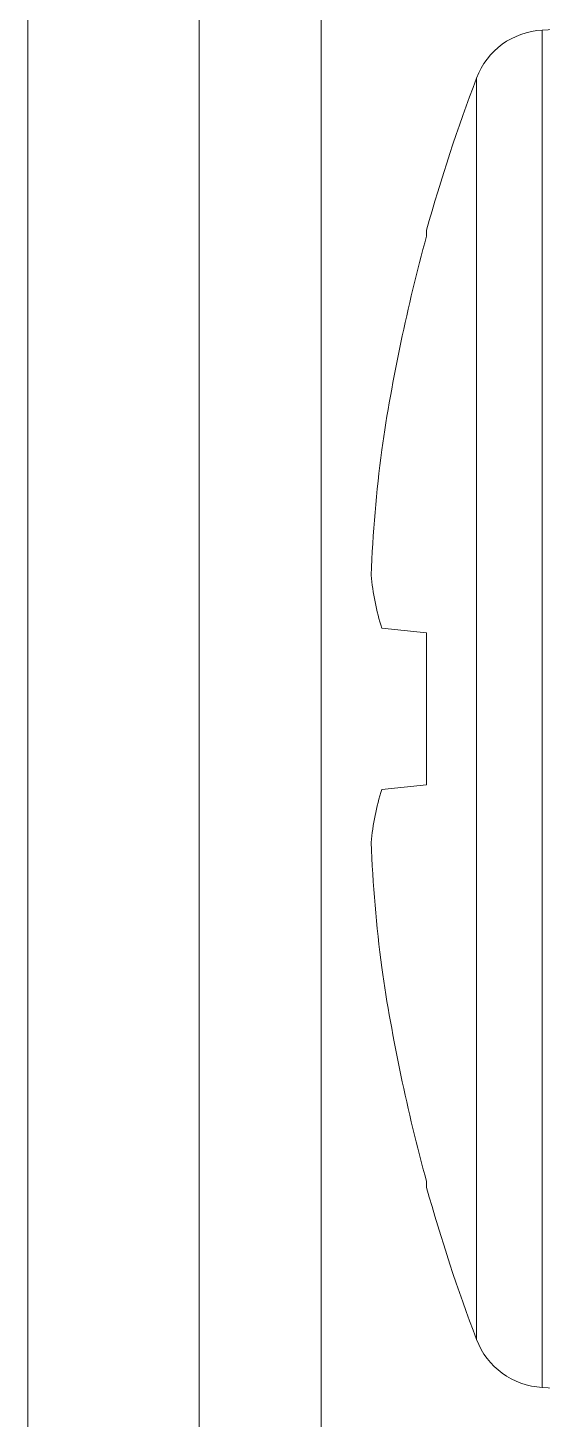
# Model space of a CAD drawing. Header units: millimetres. Extents: x 3069 to 3669, y 1489 to 1908.
# Drawn here: x 3319.23 to 3322.75, y 1591.06 to 1600.56 of the extents above; entities that cross this region are included whole.
import ezdxf

# ---------------------------------------------------------------- set-up
doc = ezdxf.new("R2010")
doc.units = ezdxf.units.MM
doc.layers.add('Detalles-Accesorios', color=1, linetype='Continuous', lineweight=13)

# ---------------------------------------------------------------- blocks, each defined once
blk = doc.blocks.new('*U41')
for p, q in [((2.14007843218701, 4.635871363334672), (0.2138346663086855, 4.736821521462161)), ((2.14007843218701, -3e-16), (2.14007843218701, 4.635871363334672)), ((2.588469872912128, 4.308733589632083), (2.588469872912127, -4.308733589632083)), ((2.930090123374839, 3.227799548321513), (2.930090123374839, 3.269154196425574)), ((2.930090123374839, 0.5183427783448448), (3.236232519147051, 0.5505196407349326)), ((2.930090123374839, -0.5183427783448455), (2.930090123374839, 0.5183427783448448)), ((2.14007843218701, -4.635871363334672), (2.14007843218701, -3e-16)), ((3.236232519147051, -0.5505196407349336), (2.930090123374839, -0.5183427783448455)), ((2.930090123374838, -3.269154196425575), (2.930090123374838, -3.227799548321514)), ((0.2138346663086844, -4.736821521462161), (2.14007843218701, -4.635871363334672))]:
    blk.add_line(p, q)
for centre, radius, start, end in [((2.113491766415564, 4.128567559679368), 0.5080000000000006, 20.77245721910614, 87.0000000000074), ((-8.770797589095537, 1.1e-15), 12.1489975890956, 15.61002793026236, 20.77245721910614), ((-8.821521496829973, 0.0011424405214495), 12.186537316377, 8.337012336959585, 15.35342128798), ((-7.017380764992367, 0.4602420693266831), 10.33669034014669, 2.510615779436727, 7.269067944302327), ((1.320176326084492, 1.125815815965097), 2.000559177882082, 343.2876071180043, 353.8944488077803), ((1.320176326083355, -1.125815815965325), 2.000559177883216, 6.105551192219599, 16.71239288199559), ((-7.017380764988047, -0.4602420693270225), 10.33669034014216, 352.7309320556975, 357.4893842205697), ((-8.821521496833382, -0.0011424405207652), 12.18653731638063, 344.6465787120199, 351.6629876630403), ((-8.770797589095537, 1.1e-15), 12.1489975890956, 339.2275427808937, 344.3899720697376), ((2.113491766415563, -4.128567559679368), 0.5080000000000029, 272.9999999999926, 339.2275427808937)]:
    blk.add_arc(centre, radius, start, end)
blk = doc.blocks.new('*U40')
for p, q in [((6.733962427388178, 7.325000000001864), (6.733962427388178, -7.324999999999818)), ((4.729999999999563, -6.734999999997626), (4.729999999999563, 6.734999999999672)), ((5.563962427395381, 6.354999999999563), (5.563962427395381, -6.354999999997744))]:
    blk.add_line(p, q)

msp = doc.modelspace()

# ---------------------------------------------------------------- block references
at = {"layer": 'Detalles-Accesorios', "xscale": -1}
for name, p in [('*U40', (3325.968077024296, 1595.9088892623)), ('*U41', (3324.888077024303, 1595.908889262302))]:
    msp.add_blockref(name, p, dxfattribs=at)

doc.saveas('drawing.dxf')
